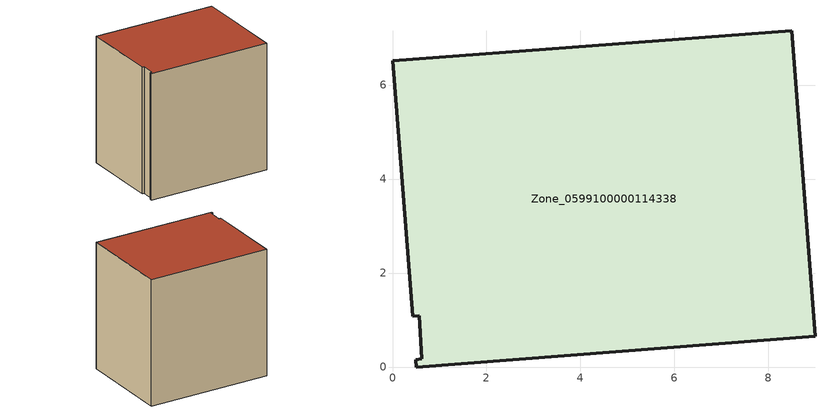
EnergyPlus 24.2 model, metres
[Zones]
Zone_0599100000114338
 floor ground (C_G): 0.51,0 0.5,0.15 0.62,0.17 0.57,1.09 0.43,1.08 0,6.52 8.49,7.15 8.99,0.65 z0
 wall outside (C_F): 0,6.52 0.43,1.08 0.57,1.09 0.62,0.17 0.5,0.15 0.51,0 8.99,0.65 8.49,7.15 0,6.52 z0:8.74
 roof outside (C_R): 0.5,0.15 0.51,0 8.99,0.65 8.49,7.15 0,6.52 0.43,1.08 0.57,1.09 0.62,0.17 z8.74
[BUILDING]
Pand.0599100000114338: North Axis=0; Terrain=City; Loads Convergence Tolerance Value=0.04; Temperature Convergence Tolerance Value=0.4; Solar Distribution=FullExterior; Maximum Number of Warmup Days=25; Minimum Number of Warmup Days=1
[Site:Location]
Rotterdam.The.Hague.AP_ZH_NLD Design_Conditions: Latitude=51.96; Longitude=4.45; Time Zone=1; Elevation=-4.5
[SITE:GROUNDTEMPERATURE:BUILDINGSURFACE]
18, 18, 18, 18, 18, 18, 18, 18, 18, 18, 18, 18
[MATERIAL] Thermal Absorptance=0.9; Solar Absorptance=0.7; Visible Absorptance=0.7
Name | Roughness | Thickness | Conductivity | Density | Specific Heat
G.TI.1946-1964 | MediumSmooth | 0.15 | 1 | 540 | 1210
F.TI.1946-1964 | Rough | 0.3 | 0.857143 | 1920 | 840
R.TI.1946-1964 | MediumRough | 0.2 | 0.277778 | 1500 | 1000
[CONSTRUCTION]
C_G: G.TI.1946-1964
C_F: F.TI.1946-1964
C_R: R.TI.1946-1964
[ZONE]
Zone_0599100000114338: Type=1; Multiplier=1; Ceiling Height=Autocalculate; Volume=Autocalculate; Floor Area=autocalculate; Part of Total Floor Area=Yes
[ZONEINFILTRATION:DESIGNFLOWRATE]
Infil_Zone_0599100000114338: Zone or ZoneList or Space or SpaceList=Zone_0599100000114338; Schedule=AlwaysOn; Design Flow Rate Calculation Method=Flow/Area; Flow Rate per Floor Area=0.003; Constant Term Coefficient=1; Temperature Term Coefficient=0; Velocity Term Coefficient=0; Velocity Squared Term Coefficient=0
[HVACTEMPLATE:ZONE:IDEALLOADSAIRSYSTEM]
Zone_0599100000114338: Maximum Heating Supply Air Temperature=50; Minimum Cooling Supply Air Temperature=13; Maximum Heating Supply Air Humidity Ratio=0.0156; Minimum Cooling Supply Air Humidity Ratio=0.0077; Heating Limit=NoLimit; Cooling Limit=NoLimit; Dehumidification Control Type=ConstantSensibleHeatRatio; Cooling Sensible Heat Ratio=0.7; Dehumidification Setpoint=60; Humidification Control Type=None; Humidification Setpoint=30; Outdoor Air Method=None; Outdoor Air Flow Rate per Person=0.00944; Outdoor Air Flow Rate per Zone Floor Area=0; Outdoor Air Flow Rate per Zone=0; Demand Controlled Ventilation Type=None; Outdoor Air Economizer Type=NoEconomizer; Heat Recovery Type=None; Sensible Heat Recovery Effectiveness=0.7; Latent Heat Recovery Effectiveness=0.65
[ZONECONTROL:THERMOSTAT]
ThermostatControl_Zone_0599100000114338: Zone or ZoneList=Zone_0599100000114338; Control Type Schedule=DualSetpointControlType; Control 1=Thermostat_Zone_0599100000114338; Temperature Difference Between Cutout And Setpoint=0
[THERMOSTATSETPOINT:DUALSETPOINT]
Thermostat_Zone_0599100000114338: Heating Setpoint Temperature Schedule=HeatingSetpoint_Zone_0599100000114338; Cooling Setpoint Temperature Schedule=CoolingSetpoint_Zone_0599100000114338
[SCHEDULE:COMPACT]
HeatingSetpoint_Zone_0599100000114338: Through: 12/31, For: AllDays, Until: 24:00, 21
CoolingSetpoint_Zone_0599100000114338: Through: 12/31, For: AllDays, Until: 24:00, 24
DualSetpointControlType: Through: 12/31, For: AllDays, Until: 24:00, 4
AlwaysOn: Through: 12/31, For: AllDays, Until: 24:00, 1
